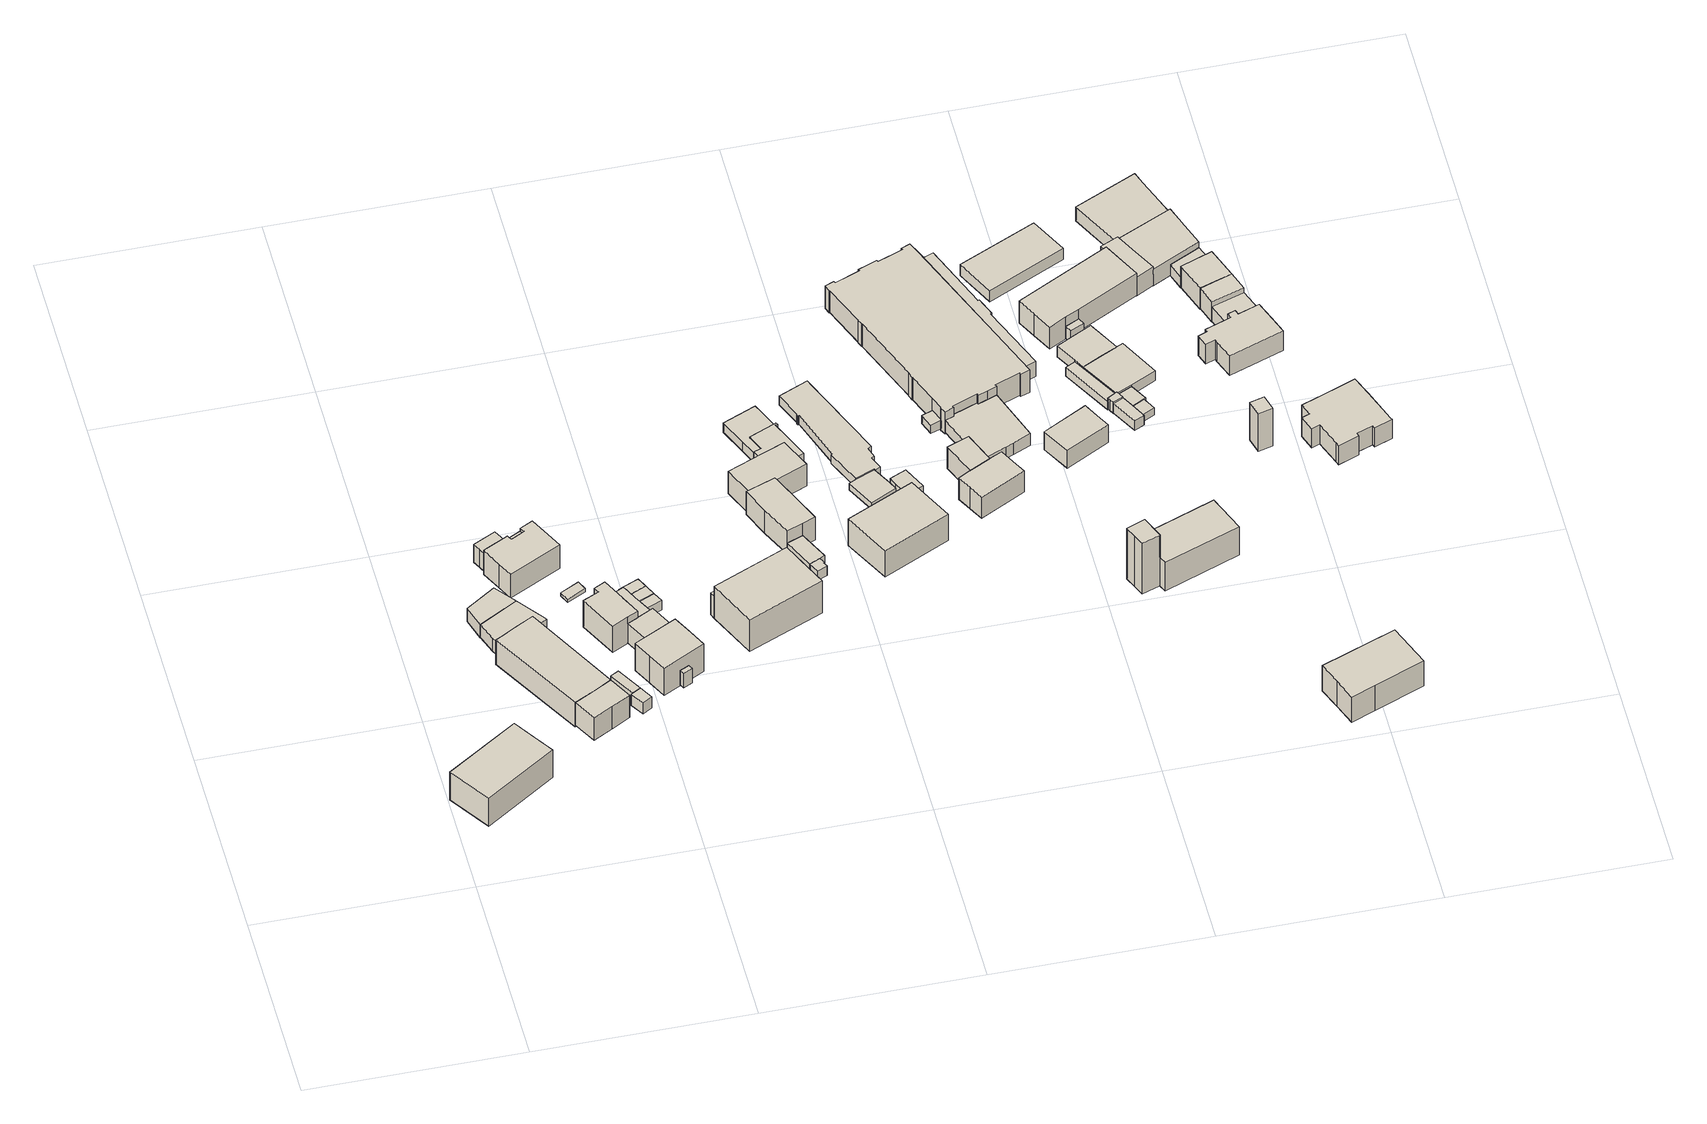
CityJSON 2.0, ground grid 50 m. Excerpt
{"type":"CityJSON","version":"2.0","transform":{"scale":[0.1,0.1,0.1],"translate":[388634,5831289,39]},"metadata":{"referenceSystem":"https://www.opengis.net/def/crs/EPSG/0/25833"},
"CityObjects":{
"building1":{"type":"Building","attributes":{"Gemeindeschluessel":"11000012","BezugspunktDach":"2200","function":"31001_1010","measuredHeight":10.39,"storeysAboveGround":1},"address":[{"country":"Germany","locality":"Berlin","thoroughfareNumber":"26","thoroughfareName":"Alt-Lübars"}],"geometry":[{"type":"Solid","lod":"1","boundaries":[[[[0,1,2,3,4]],[[5,6,7,8,9]],[[5,9,4,3]],[[6,5,3,2]],[[7,6,2,1]],[[8,7,1,0]],[[9,8,0,4]]]]}]},
"building2":{"type":"Building","attributes":{"Gemeindeschluessel":"11000012","BezugspunktDach":"2200","function":"51009_1610","measuredHeight":4.07,"storeysAboveGround":0},"address":[{"country":"Germany","locality":"Berlin"}],"geometry":[{"type":"Solid","lod":"1","boundaries":[[[[10,11,12,13]],[[14,15,16,17]],[[14,17,13,12]],[[15,14,12,11]],[[16,15,11,10]],[[17,16,10,13]]]]}]},
"building3":{"type":"Building","attributes":{"Gemeindeschluessel":"11000012","BezugspunktDach":"2200","function":"31001_2000","measuredHeight":3.94,"storeysAboveGround":1},"address":[{"country":"Germany","locality":"Berlin","thoroughfareNumber":"25 (2)","thoroughfareName":"Alt-Lübars"}],"geometry":[{"type":"Solid","lod":"1","boundaries":[[[[18,19,20,21,22,11,10]],[[23,24,25,26,27,28,29]],[[23,29,10,11]],[[24,23,11,22]],[[25,24,22,21]],[[26,25,21,20]],[[27,26,20,19]],[[28,27,19,18]],[[29,28,18,10]]]]}]},
"building4":{"type":"Building","attributes":{"Gemeindeschluessel":"11000012","BezugspunktDach":"2200","function":"31001_2000","measuredHeight":8.93,"storeysAboveGround":1},"address":[{"country":"Germany","locality":"Berlin","thoroughfareNumber":"25 (1)","thoroughfareName":"Alt-Lübars"}],"geometry":[{"type":"Solid","lod":"1","boundaries":[[[[30,31,32,33,34,35,36]],[[37,38,39,40,41,42,43]],[[37,43,36,35]],[[38,37,35,34]],[[39,38,34,33]],[[40,39,33,32]],[[41,40,32,31]],[[42,41,31,30]],[[43,42,30,36]]]]}]},
"building5":{"type":"Building","attributes":{"Gemeindeschluessel":"11000012","BezugspunktDach":"2200","function":"31001_1010","measuredHeight":8.4,"storeysAboveGround":1},"address":[{"country":"Germany","locality":"Berlin","thoroughfareNumber":"25","thoroughfareName":"Alt-Lübars"}],"geometry":[{"type":"Solid","lod":"1","boundaries":[[[[44,45,46,32,31,30]],[[47,48,49,50,51,52]],[[47,52,30,31]],[[48,47,31,32]],[[49,48,32,46]],[[50,49,46,45]],[[51,50,45,44]],[[52,51,44,30]]]]}]},
"building6":{"type":"Building","attributes":{"Gemeindeschluessel":"11000012","function":"31001_1010"},"address":[{"country":"Germany","locality":"Berlin","thoroughfareNumber":"24B","thoroughfareName":"Alt-Lübars"}],"children":["building6-1","building6-2"]},
"building6-1":{"type":"BuildingPart","attributes":{"BezugspunktDach":"2200","measuredHeight":9.36,"storeysAboveGround":1},"parents":["building6"],"geometry":[{"type":"MultiSurface","lod":"1","boundaries":[[[53,54,55,56,57,58,59,60,61,62,63,64]],[[65,66,67,68,69,70,71,72,73,74,75,76]],[[65,76,64,63]],[[77,78,79,63,62]],[[67,66,62,61]],[[68,67,61,60]],[[69,68,60,59]],[[70,69,59,58]],[[71,70,58,57]],[[72,71,57,56]],[[73,72,56,55]],[[74,73,55,54]],[[75,74,54,53]],[[76,75,53,64]],[[66,65,79,78,77]]]}]},
"building6-2":{"type":"BuildingPart","attributes":{"BezugspunktDach":"2200","measuredHeight":5.91,"storeysAboveGround":1},"parents":["building6"],"geometry":[{"type":"Solid","lod":"1","boundaries":[[[[80,79,78,81,82,83]],[[84,85,66,65,86,87]],[[84,87,83,82]],[[85,84,82,81]],[[66,85,81,78]],[[86,65,79,80]],[[87,86,80,83]],[[65,66,78,79]]]]}]},
"building7":{"type":"Building","attributes":{"Gemeindeschluessel":"11000012","BezugspunktDach":"2200","function":"31001_2000","measuredHeight":3.49,"storeysAboveGround":1},"address":[{"country":"Germany","locality":"Berlin","thoroughfareNumber":"25 (4)","thoroughfareName":"Alt-Lübars"}],"geometry":[{"type":"Solid","lod":"1","boundaries":[[[[88,89,90,91]],[[92,93,94,95]],[[92,95,91,90]],[[93,92,90,89]],[[94,93,89,88]],[[95,94,88,91]]]]}]},
"building8":{"type":"Building","attributes":{"Gemeindeschluessel":"11000012","BezugspunktDach":"2200","function":"51009_1610","measuredHeight":5.08,"storeysAboveGround":0},"address":[{"country":"Germany","locality":"Berlin"}],"geometry":[{"type":"Solid","lod":"1","boundaries":[[[[96,97,98,99]],[[100,101,102,103]],[[100,103,99,98]],[[101,100,98,97]],[[102,101,97,96]],[[103,102,96,99]]]]}]},
"building9":{"type":"Building","attributes":{"Gemeindeschluessel":"11000012","BezugspunktDach":"2200","function":"31001_2000","measuredHeight":3.38,"storeysAboveGround":1},"address":[{"country":"Germany","locality":"Berlin","thoroughfareNumber":"25 (3)","thoroughfareName":"Alt-Lübars"}],"geometry":[{"type":"Solid","lod":"1","boundaries":[[[[104,105,89,88,106]],[[107,108,109,110,111]],[[107,111,106,88]],[[108,107,88,89]],[[109,108,89,105]],[[110,109,105,104]],[[111,110,104,106]]]]}]},
"building10":{"type":"Building","attributes":{"Gemeindeschluessel":"11000012","BezugspunktDach":"2200","function":"51009_1611","measuredHeight":1.02,"storeysAboveGround":0},"address":[{"country":"Germany","locality":"Berlin"}],"geometry":[{"type":"Solid","lod":"1","boundaries":[[[[112,113,114,115]],[[116,117,118,119]],[[116,119,115,114]],[[117,116,114,113]],[[118,117,113,112]],[[119,118,112,115]]]]}]},
"building11":{"type":"Building","attributes":{"Gemeindeschluessel":"11000012","function":"31001_2310"},"address":[{"country":"Germany","locality":"Berlin","thoroughfareNumber":"24A (1)","thoroughfareName":"Alt-Lübars"}],"children":["building11-1","building11-2","building11-3"]},
"building11-1":{"type":"BuildingPart","attributes":{"BezugspunktDach":"2200","measuredHeight":9.87,"storeysAboveGround":2},"parents":["building11"],"geometry":[{"type":"MultiSurface","lod":"1","boundaries":[[[120,121,122,123,124,125,126,127,128,129]],[[130,131,132,133,134,135,136,137,138,139]],[[130,139,129,128]],[[131,130,128,127]],[[132,131,127,126]],[[133,132,126,125]],[[140,141,125,124]],[[134,133,142,143]],[[144,140,124,123]],[[135,134,143,145,146]],[[136,135,123,122],[145,147,148,144]],[[149,150,147,151,137,136,122,121]],[[138,137,121,120]],[[139,138,120,129]],[[143,142,141,140]],[[146,145,143,140,144]],[[148,147,145,144]],[[151,147,150,149]]]}]},
"building11-2":{"type":"BuildingPart","attributes":{"BezugspunktDach":"2200","measuredHeight":6.86,"storeysAboveGround":2},"parents":["building11"],"geometry":[{"type":"MultiSurface","lod":"1","boundaries":[[[152,153,154,155,150,149]],[[147,156,157,158,159,151]],[[160,148,147,150,155]],[[157,156,155,154]],[[158,157,154,153]],[[159,158,153,152]],[[151,159,152,149]],[[151,149,150,147]],[[156,147,148,160]]]}]},
"building11-3":{"type":"BuildingPart","attributes":{"BezugspunktDach":"2200","measuredHeight":5.35,"storeysAboveGround":2},"parents":["building11"],"geometry":[{"type":"MultiSurface","lod":"1","boundaries":[[[140,144,148,160,161,162,163,164,141]],[[165,166,167,168,156,147,145,143,142]],[[165,142,141,164]],[[166,165,164,163]],[[167,166,163,162]],[[168,167,162,161]],[[156,168,161,160]],[[147,156,160,148]],[[147,169,148,144,145]],[[170,143,145,171,144,140]],[[143,172,140,141,142]]]}]},
"building12":{"type":"Building","attributes":{"Gemeindeschluessel":"11000012","function":"31001_2310"},"address":[{"country":"Germany","locality":"Berlin","thoroughfareNumber":"24A","thoroughfareName":"Alt-Lübars"}],"children":["building12-1","building12-2"]},
"building12-1":{"type":"BuildingPart","attributes":{"BezugspunktDach":"2200","measuredHeight":9.92,"storeysAboveGround":2},"parents":["building12"],"geometry":[{"type":"Solid","lod":"1","boundaries":[[[[173,174,175,176,177,178,179]],[[180,181,182,183,184,185,186]],[[180,186,179,178]],[[181,180,178,177]],[[182,181,177,176]],[[183,182,176,175]],[[184,183,175,174],[187,188,189,190]],[[185,184,174,173]],[[186,185,173,179]],[[189,188,187,190]]]]}]},
"building12-2":{"type":"BuildingPart","attributes":{"BezugspunktDach":"2200","measuredHeight":4.53,"storeysAboveGround":2},"parents":["building12"],"geometry":[{"type":"Solid","lod":"1","boundaries":[[[[191,192,190,189]],[[187,193,194,188]],[[193,187,190,192]],[[194,193,192,191]],[[188,194,191,189]],[[187,188,189,190]]]]}]},
"building13":{"type":"Building","attributes":{"Gemeindeschluessel":"11000012","BezugspunktDach":"2200","function":"31001_2463","measuredHeight":3.01,"storeysAboveGround":1},"address":[{"country":"Germany","locality":"Berlin","thoroughfareNumber":"24 (3)","thoroughfareName":"Alt-Lübars"}],"geometry":[{"type":"Solid","lod":"1","boundaries":[[[[195,196,197,198,199]],[[200,201,202,203,204]],[[200,204,199,198]],[[201,200,198,197]],[[202,201,197,196]],[[203,202,196,195]],[[204,203,195,199]]]]}]},
"building14":{"type":"Building","attributes":{"Gemeindeschluessel":"11000012","BezugspunktDach":"2200","function":"31001_2463","measuredHeight":2.93,"storeysAboveGround":1},"address":[{"country":"Germany","locality":"Berlin","thoroughfareNumber":"24 (2)","thoroughfareName":"Alt-Lübars"}],"geometry":[{"type":"Solid","lod":"1","boundaries":[[[[205,206,197,196]],[[201,207,208,202]],[[201,202,196,197]],[[207,201,197,206]],[[208,207,206,205]],[[202,208,205,196]]]]}]},
"building15":{"type":"Building","attributes":{"Gemeindeschluessel":"11000012","BezugspunktDach":"2200","function":"31001_2463","measuredHeight":2.89,"storeysAboveGround":1},"address":[{"country":"Germany","locality":"Berlin","thoroughfareNumber":"24 (1)","thoroughfareName":"Alt-Lübars"}],"geometry":[{"type":"Solid","lod":"1","boundaries":[[[[209,210,206,205]],[[211,212,168,167]],[[211,167,205,206]],[[212,211,206,210]],[[168,212,210,209]],[[167,168,209,205]]]]}]},
"building16":{"type":"Building","attributes":{"Gemeindeschluessel":"11000012","function":"31001_3044"},"address":[{"country":"Germany","locality":"Berlin","thoroughfareNumber":"24","thoroughfareName":"Alt-Lübars"}],"children":["building16-1","building16-2"]},
"building16-1":{"type":"BuildingPart","attributes":{"BezugspunktDach":"2200","measuredHeight":12.87,"storeysAboveGround":2},"parents":["building16"],"geometry":[{"type":"MultiSurface","lod":"1","boundaries":[[[213,214,215,216,217]],[[218,219,220,221,222]],[[218,223,224,225,222,217,216]],[[219,218,216,215]],[[220,219,215,214]],[[221,220,214,213]],[[222,221,213,217]],[[222,225,224,223]]]}]},
"building16-2":{"type":"BuildingPart","attributes":{"BezugspunktDach":"2200","measuredHeight":6.69,"storeysAboveGround":2},"parents":["building16"],"geometry":[{"type":"MultiSurface","lod":"1","boundaries":[[[225,224,226,227]],[[228,223,222,229]],[[228,229,227,226]],[[223,228,226,224]],[[229,222,225,227]],[[222,223,224,225,230]]]}]},
"building17":{"type":"Building","attributes":{"Gemeindeschluessel":"11000012","BezugspunktDach":"2200","function":"51009_1610","measuredHeight":6.25,"storeysAboveGround":0},"address":[{"country":"Germany","locality":"Berlin"}],"geometry":[{"type":"Solid","lod":"1","boundaries":[[[[231,232,233,234]],[[235,236,237,238]],[[235,238,234,233]],[[236,235,233,232]],[[237,236,232,231]],[[238,237,231,234]]]]}]},
"building18":{"type":"Building","attributes":{"Gemeindeschluessel":"11000012","BezugspunktDach":"2200","function":"31001_2000","measuredHeight":3.11,"storeysAboveGround":1},"address":[{"country":"Germany","locality":"Berlin","thoroughfareNumber":"23 (5)","thoroughfareName":"Alt-Lübars"}],"geometry":[{"type":"Solid","lod":"1","boundaries":[[[[239,240,241,242,243]],[[244,245,246,247,248]],[[244,248,243,242]],[[245,244,242,241]],[[246,245,241,240]],[[247,246,240,239]],[[248,247,239,243]]]]}]},
"building19":{"type":"Building","attributes":{"Gemeindeschluessel":"11000012","BezugspunktDach":"2200","function":"31001_2000","measuredHeight":3.02,"storeysAboveGround":1},"address":[{"country":"Germany","locality":"Berlin","thoroughfareNumber":"23 (6)","thoroughfareName":"Alt-Lübars"}],"geometry":[{"type":"Solid","lod":"1","boundaries":[[[[249,250,251,252,240,239]],[[253,254,255,256,257,258]],[[253,258,239,240]],[[254,253,240,252]],[[255,254,252,251]],[[256,255,251,250]],[[257,256,250,249]],[[258,257,249,239]]]]}]},
"building20":{"type":"Building","attributes":{"Gemeindeschluessel":"11000012","BezugspunktDach":"2200","function":"31001_2000","measuredHeight":8.02,"storeysAboveGround":1},"address":[{"country":"Germany","locality":"Berlin","thoroughfareNumber":"23 (1)","thoroughfareName":"Alt-Lübars"}],"geometry":[{"type":"Solid","lod":"1","boundaries":[[[[259,260,261,262,263,264,265,266]],[[267,268,269,270,271,272,273,274]],[[267,274,266,265]],[[268,267,265,264]],[[269,268,264,263]],[[270,269,263,262]],[[271,270,262,261]],[[272,271,261,260]],[[273,272,260,259]],[[274,273,259,266]]]]}]},
"building21":{"type":"Building","attributes":{"Gemeindeschluessel":"11000012","BezugspunktDach":"2200","function":"31001_2000","measuredHeight":6.68,"storeysAboveGround":1},"address":[{"country":"Germany","locality":"Berlin","thoroughfareNumber":"23 (2)","thoroughfareName":"Alt-Lübars"}],"geometry":[{"type":"Solid","lod":"1","boundaries":[[[[275,276,277,278,279,280,281,282]],[[283,284,285,286,287,288,289,290]],[[283,290,282,281]],[[284,283,281,280]],[[285,284,280,279]],[[286,285,279,278]],[[287,286,278,277]],[[288,287,277,276]],[[289,288,276,275]],[[290,289,275,282]]]]}]},
"building22":{"type":"Building","attributes":{"Gemeindeschluessel":"11000012","BezugspunktDach":"2200","function":"51009_1610","measuredHeight":2.9,"storeysAboveGround":0},"address":[{"country":"Germany","locality":"Berlin"}],"geometry":[{"type":"Solid","lod":"1","boundaries":[[[[291,292,293,294,295,296,297]],[[298,299,300,301,302,303,304]],[[298,304,297,296]],[[299,298,296,295]],[[300,299,295,294]],[[301,300,294,293]],[[302,301,293,292]],[[303,302,292,291]],[[304,303,291,297]]]]}]},
"building23":{"type":"Building","attributes":{"Gemeindeschluessel":"11000012","BezugspunktDach":"2200","function":"31001_2721","measuredHeight":3.19,"storeysAboveGround":1},"address":[{"country":"Germany","locality":"Berlin","thoroughfareNumber":"23 (10)","thoroughfareName":"Alt-Lübars"}],"geometry":[{"type":"Solid","lod":"1","boundaries":[[[[305,306,307,308,309,310,311,312,313,314,315]],[[301,300,299,316,317,318,319,320,321,322,302]],[[301,302,315,314]],[[300,301,314,313]],[[299,300,313,312]],[[316,299,312,311]],[[317,316,311,310]],[[318,317,310,309]],[[319,318,309,308]],[[320,319,308,307]],[[321,320,307,306]],[[322,321,306,305]],[[302,322,305,315]]]]}]},
"building24":{"type":"Building","attributes":{"Gemeindeschluessel":"11000012","BezugspunktDach":"2200","function":"31001_1010","measuredHeight":9.89,"storeysAboveGround":1},"address":[{"country":"Germany","locality":"Berlin","thoroughfareNumber":"23","thoroughfareName":"Alt-Lübars"}],"geometry":[{"type":"Solid","lod":"1","boundaries":[[[[323,324,325,326]],[[327,328,329,330]],[[327,330,326,325]],[[328,327,325,324]],[[329,328,324,323]],[[330,329,323,326]]]]}]},
"building25":{"type":"Building","attributes":{"Gemeindeschluessel":"11000012","BezugspunktDach":"2200","function":"31001_2463","measuredHeight":2.02,"storeysAboveGround":1},"address":[{"country":"Germany","locality":"Berlin","thoroughfareNumber":"23 (7)","thoroughfareName":"Alt-Lübars"}],"geometry":[{"type":"Solid","lod":"1","boundaries":[[[[331,332,333,334,335,336,337]],[[338,339,340,341,342,343,344]],[[338,344,337,336]],[[339,338,336,335]],[[340,339,335,334]],[[341,340,334,333]],[[342,341,333,332]],[[343,342,332,331]],[[344,343,331,337]]]]}]},
"building26":{"type":"Building","attributes":{"Gemeindeschluessel":"11000012","BezugspunktDach":"2200","function":"31001_2724","measuredHeight":2.69,"storeysAboveGround":1},"address":[{"country":"Germany","locality":"Berlin","thoroughfareNumber":"23 (3)","thoroughfareName":"Alt-Lübars"}],"geometry":[{"type":"Solid","lod":"1","boundaries":[[[[345,346,347,348,349,350,351,352,353,354,355,356,357,358,359,360]],[[361,362,363,364,365,366,367,368,369,370,371,372,373,374,375,376]],[[361,376,360,359]],[[362,361,359,358]],[[363,362,358,357]],[[364,363,357,356]],[[365,364,356,355]],[[366,365,355,354]],[[367,366,354,353]],[[368,367,353,352]],[[369,368,352,351]],[[370,369,351,350]],[[371,370,350,349]],[[372,371,349,348]],[[373,372,348,347]],[[374,373,347,346]],[[375,374,346,345]],[[376,375,345,360]]]]}]},
"building27":{"type":"Building","attributes":{"Gemeindeschluessel":"11000012","BezugspunktDach":"2200","function":"31001_2000","measuredHeight":3.93,"storeysAboveGround":1},"address":[{"country":"Germany","locality":"Berlin","thoroughfareNumber":"23 (4)","thoroughfareName":"Alt-Lübars"}],"geometry":[{"type":"Solid","lod":"1","boundaries":[[[[377,378,379,380,381]],[[382,383,384,385,386]],[[382,386,381,380]],[[383,382,380,379]],[[384,383,379,378]],[[385,384,378,377]],[[386,385,377,381]]]]}]},
"building28":{"type":"Building","attributes":{"Gemeindeschluessel":"11000012","BezugspunktDach":"2200","function":"31001_2723","measuredHeight":2.5,"storeysAboveGround":1},"address":[{"country":"Germany","locality":"Berlin","thoroughfareNumber":"21 (9)","thoroughfareName":"Alt-Lübars"}],"geometry":[{"type":"Solid","lod":"1","boundaries":[[[[387,388,389,390,391]],[[392,393,394,395,396]],[[392,396,391,390]],[[393,392,390,389]],[[394,393,389,388]],[[395,394,388,387]],[[396,395,387,391]]]]}]},
"building29":{"type":"Building","attributes":{"Gemeindeschluessel":"11000012","function":"31001_1010"},"address":[{"country":"Germany","locality":"Berlin","thoroughfareNumber":"23 (8)","thoroughfareName":"Alt-Lübars"}],"children":["building29-1","building29-2"]},
"building29-1":{"type":"BuildingPart","attributes":{"BezugspunktDach":"2200","measuredHeight":7.35,"storeysAboveGround":2},"parents":["building29"],"geometry":[{"type":"Solid","lod":"1","boundaries":[[[[397,398,399,400]],[[401,402,403,404]],[[401,404,400,399]],[[402,401,399,398]],[[403,402,398,397],[405,406,397,398]],[[404,403,397,400]],[[397,406,405,398]]]]}]},
"building29-2":{"type":"BuildingPart","attributes":{"BezugspunktDach":"2200","measuredHeight":7.76,"storeysAboveGround":2},"parents":["building29"],"geometry":[{"type":"Solid","lod":"1","boundaries":[[[[407,408,409,410,411,398,397,412]],[[406,405,413,414,415,416,417,418]],[[406,418,412,397]],[[413,405,398,411]],[[414,413,411,410]],[[415,414,410,409]],[[416,415,409,408]],[[417,416,408,407]],[[418,417,407,412]],[[405,406,397,398]]]]}]},
"building30":{"type":"Building","attributes":{"Gemeindeschluessel":"11000012","BezugspunktDach":"2200","function":"51009_1610","measuredHeight":4.19,"storeysAboveGround":0},"address":[{"country":"Germany","locality":"Berlin"}],"geometry":[{"type":"Solid","lod":"1","boundaries":[[[[419,420,421,422,423,424,425,426,427,428,429]],[[430,431,432,433,434,435,436,437,438,439,440]],[[430,440,429,428]],[[431,430,428,427]],[[432,431,427,426]],[[433,432,426,425]],[[434,433,425,424]],[[435,434,424,423]],[[436,435,423,422]],[[437,436,422,421]],[[438,437,421,420]],[[439,438,420,419]],[[440,439,419,429]]]]}]},
"building31":{"type":"Building","attributes":{"name":"Reithalle","Gemeindeschluessel":"11000012","function":"31001_3210"},"address":[{"country":"Germany","locality":"Berlin","thoroughfareNumber":"21 (8)","thoroughfareName":"Alt-Lübars"}],"children":["building31-1","building31-2"]},
"building31-1":{"type":"BuildingPart","attributes":{"BezugspunktDach":"2200","measuredHeight":8.71,"storeysAboveGround":1},"parents":["building31"],"geometry":[{"type":"MultiSurface","lod":"1","boundaries":[[[441,442,443,444,445,446,447,448,449,450,451,452,453,454,455,456,457,458,459,460,461,462,463,464,465,466,467,468,469,470,471,472,473,474,475,476]],[[477,478,479,480,481,482,483,484,485,486,487,488,489,490,491,492,493,494,495,496,497,498,499,500,501,502,503,504,505,506,507,508,509,510,511,512]],[[477,512,476,475]],[[478,477,475,474]],[[479,478,474,473]],[[480,479,473,472]],[[481,480,472,471]],[[482,481,471,470]],[[483,482,470,469]],[[484,483,469,468]],[[485,484,468,467]],[[486,485,467,466]],[[487,486,466,465]],[[488,513,514,515,487,465,464]],[[489,488,464,463]],[[490,489,463,462]],[[491,490,462,461]],[[492,491,461,460]],[[493,492,460,459]],[[494,493,459,458]],[[495,494,458,457]],[[496,495,457,456]],[[497,496,456,455]],[[498,497,455,454]],[[499,498,454,453]],[[500,499,453,452]],[[501,500,452,451]],[[502,501,451,450]],[[503,502,450,449]],[[504,503,449,448]],[[505,504,448,447]],[[506,505,447,446]],[[507,506,446,445]],[[508,507,445,444]],[[509,508,444,443]],[[510,509,443,442]],[[511,510,442,441]],[[512,511,441,476]],[[487,515,514,513]]]}]},
"building31-2":{"type":"BuildingPart","attributes":{"BezugspunktDach":"2200","measuredHeight":4.57,"storeysAboveGround":1},"parents":["building31"],"geometry":[{"type":"Solid","lod":"1","boundaries":[[[[514,516,517,518,519,520,521,522,515]],[[523,524,525,526,527,528,529,513,487]],[[523,487,515,522]],[[524,523,522,521]],[[525,524,521,520]],[[526,525,520,519]],[[527,526,519,518]],[[528,527,518,517]],[[529,528,517,516]],[[513,529,516,514]],[[487,513,514,515]]]]}]},
"building32":{"type":"Building","attributes":{"Gemeindeschluessel":"11000012","BezugspunktDach":"2200","function":"31001_1010","measuredHeight":7.25,"storeysAboveGround":1},"address":[{"country":"Germany","locality":"Berlin","thoroughfareNumber":"22","thoroughfareName":"Alt-Lübars"}],"geometry":[{"type":"Solid","lod":"1","boundaries":[[[[530,531,532,533,534]],[[535,536,537,538,539]],[[535,539,534,533]],[[536,535,533,532]],[[537,536,532,531]],[[538,537,531,530]],[[539,538,530,534]]]]}]},
"building33":{"type":"Building","attributes":{"name":"Dorfkirche","Gemeindeschluessel":"11000012","function":"31001_3041"},"address":[{"country":"Germany","locality":"Berlin","thoroughfareNumber":"22A","thoroughfareName":"Alt-Lübars"}],"children":["building33-1","building33-2"]},
"building33-1":{"type":"BuildingPart","attributes":{"BezugspunktDach":"2200","measuredHeight":10.77,"storeysAboveGround":2},"parents":["building33"],"geometry":[{"type":"MultiSurface","lod":"1","boundaries":[[[540,541,542,543,544,545,546]],[[547,548,549,550,551,552,553]],[[547,553,546,545]],[[548,547,545,544]],[[549,548,544,543]],[[550,549,543,542]],[[553,552,540,546]],[[551,550,542,541]],[[554,555,540,552]],[[551,541,555,554]]]}]},
"building33-2":{"type":"BuildingPart","attributes":{"BezugspunktDach":"2200","measuredHeight":17.39,"storeysAboveGround":2},"parents":["building33"],"geometry":[{"type":"MultiSurface","lod":"1","boundaries":[[[556,557,558,559,560,561,562]],[[552,554,551,550,563,564,565]],[[552,565,562,561]],[[555,540,552,561,560]],[[541,555,560,559]],[[566,542,541,559,558]],[[563,550,558,557]],[[564,563,557,556]],[[565,564,556,562]],[[554,552,540,555]],[[551,554,555,541]],[[550,551,541,542,566]]]}]},
"building34":{"type":"Building","attributes":{"Gemeindeschluessel":"11000012","BezugspunktDach":"2200","function":"31001_2723","measuredHeight":2.64,"storeysAboveGround":1},"address":[{"country":"Germany","locality":"Berlin","thoroughfareNumber":"21 (13)","thoroughfareName":"Alt-Lübars"}],"geometry":[{"type":"Solid","lod":"1","boundaries":[[[[567,568,569,570,571,572]],[[573,574,575,576,577,578]],[[573,578,572,571]],[[574,573,571,570]],[[575,574,570,569]],[[576,575,569,568]],[[577,576,568,567]],[[578,577,567,572]]]]}]},
"building35":{"type":"Building","attributes":{"Gemeindeschluessel":"11000012","BezugspunktDach":"2200","function":"31001_2723","measuredHeight":3.35,"storeysAboveGround":1},"address":[{"country":"Germany","locality":"Berlin","thoroughfareNumber":"22 (2)","thoroughfareName":"Alt-Lübars"}],"geometry":[{"type":"Solid","lod":"1","boundaries":[[[[579,580,581,582,583]],[[584,585,586,587,588]],[[584,588,583,582]],[[585,584,582,581]],[[586,585,581,580]],[[587,586,580,579]],[[588,587,579,583]]]]}]},
"building36":{"type":"Building","attributes":{"Gemeindeschluessel":"11000012","BezugspunktDach":"2200","function":"31001_2463","measuredHeight":3.82,"storeysAboveGround":1},"address":[{"country":"Germany","locality":"Berlin","thoroughfareNumber":"22 (1)","thoroughfareName":"Alt-Lübars"}],"geometry":[{"type":"Solid","lod":"1","boundaries":[[[[589,590,591,592,593,594]],[[595,596,597,598,599,600]],[[595,600,594,593]],[[596,595,593,592]],[[597,596,592,591]],[[598,597,591,590]],[[599,598,590,589]],[[600,599,589,594]]]]}]},
"building37":{"type":"Building","attributes":{"Gemeindeschluessel":"11000012","BezugspunktDach":"2200","function":"31001_2724","measuredHeight":3.44,"storeysAboveGround":1},"address":[{"country":"Germany","locality":"Berlin","thoroughfareNumber":"21 (6)","thoroughfareName":"Alt-Lübars"}],"geometry":[{"type":"Solid","lod":"1","boundaries":[[[[601,602,603,604]],[[605,606,607,608]],[[605,608,604,603]],[[606,605,603,602]],[[607,606,602,601]],[[608,607,601,604]]]]}]},
"building38":{"type":"Building","attributes":{"Gemeindeschluessel":"11000012","BezugspunktDach":"2200","function":"31001_2723","measuredHeight":3.7,"storeysAboveGround":1},"address":[{"country":"Germany","locality":"Berlin","thoroughfareNumber":"21 (10)","thoroughfareName":"Alt-Lübars"}],"geometry":[{"type":"Solid","lod":"1","boundaries":[[[[609,610,611,612,613,614,615]],[[616,617,618,619,620,621,622]],[[616,622,615,614]],[[617,616,614,613]],[[618,617,613,612]],[[619,618,612,611]],[[620,619,611,610]],[[621,620,610,609]],[[622,621,609,615]]]]}]},
"building39":{"type":"Building","attributes":{"Gemeindeschluessel":"11000012","BezugspunktDach":"2200","function":"51009_1610","measuredHeight":3.6,"storeysAboveGround":0},"address":[{"country":"Germany","locality":"Berlin"}],"geometry":[{"type":"Solid","lod":"1","boundaries":[[[[623,624,625,626]],[[627,628,629,630]],[[627,630,626,625]],[[628,627,625,624]],[[629,628,624,623]],[[630,629,623,626]]]]}]},
"building40":{"type":"Building","attributes":{"Gemeindeschluessel":"11000012","BezugspunktDach":"2200","function":"31001_2723","measuredHeight":2.29,"storeysAboveGround":1},"address":[{"country":"Germany","locality":"Berlin","thoroughfareNumber":"21 (12)","thoroughfareName":"Alt-Lübars"}],"geometry":[{"type":"Solid","lod":"1","boundaries":[[[[631,632,633,634,635,568]],[[636,637,638,639,585,584]],[[636,584,568,635]],[[637,636,635,634]],[[638,637,634,633]],[[639,638,633,632]],[[585,639,632,631]],[[584,585,631,568]]]]}]},
"building41":{"type":"Building","attributes":{"Gemeindeschluessel":"11000012","BezugspunktDach":"2200","function":"51009_1610","measuredHeight":3.75,"storeysAboveGround":0},"address":[{"country":"Germany","locality":"Berlin"}],"geometry":[{"type":"Solid","lod":"1","boundaries":[[[[640,641,633,632]],[[642,643,644,596]],[[642,596,632,633]],[[643,642,633,641]],[[644,643,641,640]],[[596,644,640,632]]]]}]},
"building42":{"type":"Building","attributes":{"Gemeindeschluessel":"11000012","BezugspunktDach":"2200","function":"31001_1010","measuredHeight":9.81,"storeysAboveGround":1},"address":[{"country":"Germany","locality":"Berlin","thoroughfareNumber":"11","thoroughfareName":"Alt-Lübars"}],"geometry":[{"type":"Solid","lod":"1","boundaries":[[[[645,646,647,648,649,650,651]],[[652,653,654,655,656,657,658]],[[652,658,651,650]],[[653,652,650,649]],[[654,653,649,648]],[[655,654,648,647]],[[656,655,647,646]],[[657,656,646,645]],[[658,657,645,651]]]]}]},
"building43":{"type":"Building","attributes":{"Gemeindeschluessel":"11000012","BezugspunktDach":"2200","function":"31001_2463","measuredHeight":3.03,"storeysAboveGround":1},"address":[{"country":"Germany","locality":"Berlin","thoroughfareNumber":"21 (11)","thoroughfareName":"Alt-Lübars"}],"geometry":[{"type":"Solid","lod":"1","boundaries":[[[[659,660,661,662,663,612,610]],[[664,665,666,667,668,669,670]],[[664,670,610,612]],[[665,664,612,663]],[[666,665,663,662]],[[667,666,662,661]],[[668,667,661,660]],[[669,668,660,659]],[[670,669,659,610]]]]}]},
"building44":{"type":"Building","attributes":{"Gemeindeschluessel":"11000012","BezugspunktDach":"2200","function":"31001_2724","measuredHeight":8.68,"storeysAboveGround":1},"address":[{"country":"Germany","locality":"Berlin","thoroughfareNumber":"21 (7)","thoroughfareName":"Alt-Lübars"}],"geometry":[{"type":"Solid","lod":"1","boundaries":[[[[671,672,673,674,675,676,677,678]],[[679,680,681,682,683,684,685,686]],[[679,686,678,677]],[[680,679,677,676]],[[681,680,676,675]],[[682,681,675,674]],[[683,682,674,673]],[[684,683,673,672]],[[685,684,672,671]],[[686,685,671,678]]]]}]},
"building45":{"type":"Building","attributes":{"Gemeindeschluessel":"11000012","BezugspunktDach":"2200","function":"31001_2723","measuredHeight":11.46,"storeysAboveGround":2},"address":[{"country":"Germany","locality":"Berlin","thoroughfareNumber":"20A (1)","thoroughfareName":"Alt-Lübars"}],"geometry":[{"type":"Solid","lod":"1","boundaries":[[[[687,688,689,690]],[[691,692,693,694]],[[691,694,690,689]],[[692,691,689,688]],[[693,692,688,687]],[[694,693,687,690]]]]}]},
"building46":{"type":"Building","attributes":{"Gemeindeschluessel":"11000012","BezugspunktDach":"2200","function":"51009_1610","measuredHeight":6.26,"storeysAboveGround":0},"address":[{"country":"Germany","locality":"Berlin"}],"geometry":[{"type":"Solid","lod":"1","boundaries":[[[[695,696,697,698,699,700,701]],[[702,703,704,705,706,707,708]],[[702,708,701,700]],[[703,702,700,699]],[[704,703,699,698]],[[705,704,698,697]],[[706,705,697,696]],[[707,706,696,695]],[[708,707,695,701]]]]}]},
"building47":{"type":"Building","attributes":{"Gemeindeschluessel":"11000012","BezugspunktDach":"2200","function":"31001_2724","measuredHeight":5.7,"storeysAboveGround":1},"address":[{"country":"Germany","locality":"Berlin","thoroughfareNumber":"21 (5)","thoroughfareName":"Alt-Lübars"}],"geometry":[{"type":"Solid","lod":"1","boundaries":[[[[709,710,711,712,713]],[[714,715,716,717,718]],[[714,718,713,712]],[[715,714,712,711]],[[716,715,711,710]],[[717,716,710,709]],[[718,717,709,713]]]]}]},
"building48":{"type":"Building","attributes":{"Gemeindeschluessel":"11000012","function":"31001_2724"},"address":[{"country":"Germany","locality":"Berlin","thoroughfareNumber":"21 (4)","thoroughfareName":"Alt-Lübars"}],"children":["building48-1","building48-2"]},
"building48-1":{"type":"BuildingPart","attributes":{"BezugspunktDach":"2200","measuredHeight":7.05,"storeysAboveGround":1},"parents":["building48"],"geometry":[{"type":"MultiSurface","lod":"1","boundaries":[[[719,720,721,722,723]],[[724,725,726,727,728]],[[724,728,723,722]],[[725,724,722,721]],[[726,725,721,720]],[[727,729,730,731,726,720,719]],[[728,727,719,723]],[[726,731,730,729]]]}]},
"building48-2":{"type":"BuildingPart","attributes":{"BezugspunktDach":"2200","measuredHeight":3.41,"storeysAboveGround":1},"parents":["building48"],"geometry":[{"type":"Solid","lod":"1","boundaries":[[[[732,733,731,730]],[[726,734,735,729]],[[734,726,731,733]],[[735,734,733,732]],[[729,735,732,730]],[[729,730,731,726]]]]}]},
"building49":{"type":"Building","attributes":{"Gemeindeschluessel":"11000012","BezugspunktDach":"2200","function":"31001_1010","measuredHeight":8.95,"storeysAboveGround":1},"address":[{"country":"Germany","locality":"Berlin","thoroughfareNumber":"21","thoroughfareName":"Alt-Lübars"}],"geometry":[{"type":"Solid","lod":"1","boundaries":[[[[736,737,738,739,740,741,742,743,744,745,746,747,748,749,750]],[[751,752,753,754,755,756,757,758,759,760,761,762,763,764,765]],[[751,765,750,749]],[[752,751,749,748]],[[753,752,748,747]],[[754,753,747,746]],[[755,754,746,745]],[[756,755,745,744]],[[757,756,744,743]],[[758,757,743,742]],[[759,758,742,741]],[[760,759,741,740]],[[761,760,740,739]],[[762,761,739,738]],[[763,762,738,737]],[[764,763,737,736]],[[765,764,736,750]]]]}]},
"building50":{"type":"Building","attributes":{"Gemeindeschluessel":"11000012","BezugspunktDach":"2200","function":"31001_2724","measuredHeight":7.77,"storeysAboveGround":1},"address":[{"country":"Germany","locality":"Berlin","thoroughfareNumber":"21 (3)","thoroughfareName":"Alt-Lübars"}],"geometry":[{"type":"Solid","lod":"1","boundaries":[[[[766,767,768,769,770,771]],[[772,773,774,775,776,777]],[[772,777,771,770]],[[773,772,770,769]],[[774,773,769,768]],[[775,774,768,767]],[[776,775,767,766]],[[777,776,766,771]]]]}]},
"building51":{"type":"Building","attributes":{"Gemeindeschluessel":"11000012","BezugspunktDach":"2200","function":"31001_1010","measuredHeight":7.54,"storeysAboveGround":1},"address":[{"country":"Germany","locality":"Berlin","thoroughfareNumber":"21 (2)","thoroughfareName":"Alt-Lübars"}],"geometry":[{"type":"Solid","lod":"1","boundaries":[[[[778,779,768,766]],[[780,781,782,783]],[[780,783,766,768]],[[781,780,768,779]],[[782,781,779,778]],[[783,782,778,766]]]]}]},
"building52":{"type":"Building","attributes":{"Gemeindeschluessel":"11000012","BezugspunktDach":"2200","function":"31001_1010","measuredHeight":4.56,"storeysAboveGround":1},"address":[{"country":"Germany","locality":"Berlin","thoroughfareNumber":"21 (1)","thoroughfareName":"Alt-Lübars"}],"geometry":[{"type":"Solid","lod":"1","boundaries":[[[[784,785,786,787,788,789,790,791]],[[792,793,794,795,796,797,798,799]],[[792,799,791,790]],[[793,792,790,789]],[[794,793,789,788]],[[795,794,788,787]],[[796,795,787,786]],[[797,796,786,785]],[[798,797,785,784]],[[799,798,784,791]]]]}]},
"building53":{"type":"Building","attributes":{"Gemeindeschluessel":"11000012","BezugspunktDach":"2200","function":"31001_3072","measuredHeight":8.01,"storeysAboveGround":1},"address":[{"country":"Germany","locality":"Berlin","thoroughfareNumber":"20A","thoroughfareName":"Alt-Lübars"}],"geometry":[{"type":"Solid","lod":"1","boundaries":[[[[800,801,802,803,804,805,806,807,808,809,810,811,812,813,814,815]],[[816,817,818,819,820,821,822,823,824,825,826,827,828,829,830,831]],[[816,831,815,814]],[[817,816,814,813]],[[818,817,813,812]],[[819,818,812,811]],[[820,819,811,810]],[[821,820,810,809]],[[822,821,809,808]],[[823,822,808,807]],[[824,823,807,806]],[[825,824,806,805]],[[826,825,805,804]],[[827,826,804,803]],[[828,827,803,802]],[[829,828,802,801]],[[830,829,801,800]],[[831,830,800,815]]]]}]}
},
"vertices":[
[64,157,103],[229,266,103],[198,313,103],[167,361,103],[1,252,103],[167,361,18],[198,313,18],[229,266,18],[64,157,18],[1,252,18],
[174,707,54],[264,758,54],[227,806,54],[158,760,54],[227,806,13],[264,758,13],[174,707,13],[158,760,13],
[190,661,54],[206,631,54],[280,672,54],[315,690,54],[312,695,54],[264,758,15],[312,695,15],[315,690,15],[280,672,15],[206,631,15],[190,661,15],[174,707,15],
[310,403,90],[355,427,90],[399,451,90],[280,672,90],[234,647,90],[206,631,90],[188,621,90],[206,631,16],[234,647,16],[280,672,16],[399,451,16],[355,427,16],[310,403,16],[188,621,16],
[339,350,90],[384,374,90],[428,398,90],[355,427,21],[399,451,21],[428,398,21],[384,374,21],[339,350,21],[310,403,21],
[248,848,79],[265,813,79],[387,874,79],[369,910,79],[346,956,79],[316,941,79],[322,930,79],[290,913,79],[284,925,79],[283,924,79],[231,898,79],[225,895,79],[231,898,6],[283,924,6],[284,925,6],[290,913,6],[322,930,6],[316,941,6],[346,956,6],[369,910,6],[387,874,6],[265,813,6],[248,848,6],[225,895,6],[283,924,33],[283,924,61],[231,898,61],
[222,916,61],[274,942,61],[265,960,61],[213,934,61],[265,960,6],[274,942,6],[222,916,6],[213,934,6],
[442,428,63],[461,439,63],[427,498,63],[408,488,63],[427,498,28],[461,439,28],[442,428,28],[408,488,28],
[290,913,70],[322,930,70],[316,941,70],[284,925,70],[316,941,19],[322,930,19],[290,913,19],[284,925,19],
[457,394,63],[479,407,63],[438,425,63],[442,428,29],[461,439,29],[479,407,29],[457,394,29],[438,425,29],
[377,760,30],[421,782,30],[411,804,30],[367,782,30],[411,804,20],[421,782,20],[377,760,20],[367,782,20],
[437,592,103],[474,611,103],[499,623,103],[476,668,103],[477,669,103],[456,711,103],[450,723,103],[424,710,103],[431,698,103],[393,680,103],[431,698,22],[424,710,22],[450,723,22],[456,711,22],[477,669,22],[476,668,22],[499,623,22],[474,611,22],[437,592,22],[393,680,22],[477,669,71],[456,711,71],[456,711,23],[477,669,23],[476,668,71],[476,668,23],[476,668,47],[499,623,23],[499,623,71],[474,611,84],[499,623,84],[474,611,23],
[508,544,84],[538,559,84],[569,575,84],[536,642,84],[536,642,23],[569,575,23],[538,559,23],[508,544,23],[536,642,71],
[521,671,71],[509,694,71],[497,719,71],[492,729,71],[492,729,23],[497,719,23],[509,694,23],[521,671,23],[499,623,54],[477,669,57],[476,668,59],[477,669,65],
[492,482,111],[513,439,111],[612,489,111],[591,532,111],[569,575,111],[508,544,111],[470,525,111],[508,544,27],[569,575,27],[591,532,27],[612,489,27],[513,439,27],[492,482,27],[470,525,27],[574,469,30],[553,459,30],[553,459,75],[574,469,75],
[558,449,75],[579,459,75],[579,459,30],[558,449,30],
[492,729,52],[497,719,52],[543,740,52],[532,763,52],[485,743,52],[532,763,22],[543,740,22],[497,719,22],[492,729,22],[485,743,22],
[509,694,52],[555,714,52],[555,714,22],[509,694,22],
[521,671,52],[567,690,52],[555,714,23],[567,690,23],
[723,538,110],[900,614,110],[874,671,110],[849,728,110],[672,651,110],[849,728,12],[874,671,12],[900,614,12],[723,538,12],[672,651,12],[776,696,12],[776,696,79],[672,651,79],
[771,708,79],[667,663,79],[771,708,12],[667,663,12],[672,651,78],
[776,696,82],[849,728,82],[843,740,82],[771,708,82],[843,740,19],[849,728,19],[776,696,19],[771,708,19],
[898,721,55],[922,732,55],[934,737,55],[902,805,55],[865,791,55],[902,805,24],[934,737,24],[922,732,24],[898,721,24],[865,791,24],
[909,697,55],[932,707,55],[927,716,55],[930,718,55],[922,732,25],[930,718,25],[927,716,25],[932,707,25],[909,697,25],[898,721,25],
[832,861,92],[865,791,92],[902,805,92],[932,818,92],[877,947,92],[875,950,92],[812,927,92],[806,925,92],[812,927,22],[875,950,22],[877,947,22],[932,818,22],[902,805,22],[865,791,22],[832,861,22],[806,925,22],
[812,927,88],[875,950,88],[877,947,88],[951,978,88],[928,1031,88],[919,1051,88],[874,1033,88],[783,995,88],[874,1033,21],[919,1051,21],[928,1031,21],[951,978,21],[877,947,21],[875,950,21],[812,927,21],[783,995,21],
[842,1110,48],[857,1073,48],[876,1080,48],[859,1118,48],[919,1144,48],[892,1207,48],[815,1174,48],[892,1207,19],[919,1144,19],[859,1118,19],[876,1080,19],[857,1073,19],[842,1110,19],[815,1174,19],
[874,1033,51],[919,1051,51],[928,1031,51],[960,1045,51],[920,1140,51],[926,1141,51],[923,1146,51],[919,1144,51],[859,1118,51],[876,1080,51],[857,1073,51],[923,1146,19],[926,1141,19],[920,1140,19],[960,1045,19],[928,1031,19],[919,1051,19],[874,1033,19],
[1052,675,105],[1207,749,105],[1153,858,105],[996,784,105],[1153,858,24],[1207,749,24],[1052,675,24],[996,784,24],
[1070,877,43],[1129,907,43],[1121,925,43],[1099,967,43],[1097,971,43],[1052,952,43],[1036,944,43],[1052,952,23],[1097,971,23],[1099,967,23],[1121,925,23],[1129,907,23],[1070,877,23],[1036,944,23],
[975,1163,46],[973,1163,46],[975,1159,46],[977,1160,46],[1020,1034,46],[1017,1032,46],[1052,952,46],[1097,971,46],[1099,967,46],[1111,973,46],[1098,1004,46],[1106,1007,46],[1097,1033,46],[1106,1037,46],[1017,1256,46],[949,1226,46],[1017,1256,19],[1106,1037,19],[1097,1033,19],[1106,1007,19],[1098,1004,19],[1111,973,19],[1099,967,19],[1097,971,19],[1052,952,19],[1017,1032,19],[1020,1034,19],[977,1160,19],[975,1159,19],[973,1163,19],[975,1163,19],[949,1226,19],
[1129,907,57],[1146,871,57],[1185,888,57],[1159,942,57],[1121,925,57],[1159,942,22],[1185,888,22],[1146,871,22],[1129,907,22],[1121,925,22],
[1244,1069,45],[1268,1078,45],[1270,1078,45],[1257,1111,45],[1232,1102,45],[1257,1111,20],[1270,1078,20],[1268,1078,20],[1244,1069,20],[1232,1102,20],
[1285,879,89],[1334,904,89],[1305,978,89],[1254,958,89],[1305,978,23],[1334,904,23],[1285,879,23],[1254,958,23],[1334,904,24],[1285,879,24],
[1274,830,89],[1291,797,89],[1397,852,89],[1380,885,89],[1363,918,89],[1257,863,89],[1363,918,24],[1380,885,24],[1397,852,24],[1291,797,24],[1274,830,24],[1257,863,24],
[1324,934,57],[1383,960,57],[1401,968,57],[1442,986,57],[1398,1113,57],[1354,1096,57],[1352,1100,57],[1334,1093,57],[1293,1077,57],[1295,1073,57],[1274,1065,57],[1295,1073,21],[1293,1077,21],[1334,1093,21],[1352,1100,21],[1354,1096,21],[1398,1113,21],[1442,986,21],[1401,968,21],[1383,960,21],[1324,934,21],[1274,1065,21],
[1116,1470,84],[1117,1470,84],[1156,1371,84],[1155,1370,84],[1160,1357,84],[1161,1357,84],[1225,1192,84],[1224,1192,84],[1229,1179,84],[1230,1179,84],[1257,1111,84],[1270,1078,84],[1268,1078,84],[1274,1065,84],[1295,1073,84],[1293,1077,84],[1352,1100,84],[1354,1096,84],[1376,1104,84],[1398,1113,84],[1396,1117,84],[1455,1140,84],[1456,1136,84],[1478,1144,84],[1326,1535,84],[1314,1564,84],[1293,1556,84],[1295,1552,84],[1236,1529,84],[1234,1533,84],[1212,1524,84],[1190,1516,84],[1192,1512,84],[1133,1489,84],[1131,1493,84],[1110,1485,84],[1131,1493,15],[1133,1489,15],[1192,1512,15],[1190,1516,15],[1212,1524,15],[1234,1533,15],[1236,1529,15],[1295,1552,15],[1293,1556,15],[1314,1564,15],[1326,1535,15],[1478,1144,15],[1456,1136,15],[1455,1140,15],[1396,1117,15],[1398,1113,15],[1376,1104,15],[1354,1096,15],[1352,1100,15],[1293,1077,15],[1295,1073,15],[1274,1065,15],[1268,1078,15],[1270,1078,15],[1257,1111,15],[1230,1179,15],[1229,1179,15],[1224,1192,15],[1225,1192,15],[1161,1357,15],[1160,1357,15],[1155,1370,15],[1156,1371,15],[1117,1470,15],[1116,1470,15],[1110,1485,15],[1466,1174,15],[1466,1174,61],[1326,1535,61],
[1467,1174,61],[1501,1187,61],[1439,1346,61],[1442,1347,61],[1425,1391,61],[1422,1390,61],[1361,1549,61],[1361,1549,15],[1422,1390,15],[1425,1391,15],[1442,1347,15],[1439,1346,15],[1501,1187,15],[1467,1174,15],
[1503,900,78],[1605,954,78],[1587,987,78],[1570,1020,78],[1467,965,78],[1570,1020,23],[1587,987,23],[1605,954,23],[1503,900,23],[1467,965,23],
[1589,545,137],[1610,492,137],[1609,492,137],[1617,475,137],[1795,542,137],[1760,631,137],[1582,564,137],[1760,631,50],[1795,542,50],[1617,475,50],[1609,492,50],[1610,492,50],[1589,545,50],[1582,564,50],[1599,519,50],[1599,519,137],
[1557,502,206],[1567,477,206],[1609,492,206],[1610,492,206],[1599,519,206],[1589,545,206],[1546,528,206],[1567,477,50],[1557,502,50],[1546,528,50],[1609,492,102],
[1627,1052,45],[1650,1066,45],[1645,1075,45],[1598,1159,45],[1585,1182,45],[1562,1170,45],[1585,1182,19],[1598,1159,19],[1645,1075,19],[1650,1066,19],[1627,1052,19],[1562,1170,19],
[1631,1045,55],[1635,1037,55],[1659,1049,55],[1650,1066,55],[1627,1052,55],[1650,1066,22],[1659,1049,22],[1635,1037,22],[1631,1045,22],[1627,1052,22],
[1668,976,52],[1691,988,52],[1677,1015,52],[1672,1025,52],[1659,1049,52],[1635,1037,52],[1659,1049,23],[1672,1025,23],[1677,1015,23],[1691,988,23],[1668,976,23],[1635,1037,23],
[1457,1428,44],[1638,1514,44],[1594,1602,44],[1413,1518,44],[1594,1602,10],[1638,1514,10],[1457,1428,10],[1413,1518,10],
[1585,1182,50],[1598,1159,50],[1640,1180,50],[1681,1200,50],[1641,1274,50],[1600,1253,50],[1558,1231,50],[1600,1253,17],[1641,1274,17],[1681,1200,17],[1640,1180,17],[1598,1159,17],[1585,1182,17],[1558,1231,17],
[1595,1264,54],[1628,1280,54],[1620,1295,54],[1588,1279,54],[1620,1295,18],[1628,1280,18],[1595,1264,18],[1588,1279,18],
[1659,1049,45],[1672,1025,45],[1703,1041,45],[1708,1043,45],[1686,1083,45],[1686,1083,22],[1708,1043,22],[1703,1041,22],[1672,1025,22],
[1688,995,45],[1719,1011,45],[1703,1041,23],[1719,1011,23],[1688,995,23],
[1896,61,125],[1916,9,125],[1972,31,125],[2090,78,125],[2070,130,125],[2051,182,125],[1876,114,125],[2051,182,48],[2070,130,48],[2090,78,48],[1972,31,48],[1916,9,48],[1896,61,48],[1876,114,48],
[1645,1075,50],[1650,1066,50],[1686,1083,50],[1745,1112,50],[1696,1207,50],[1681,1200,20],[1696,1207,20],[1745,1112,20],[1686,1083,20],[1650,1066,20],[1645,1075,20],[1598,1159,20],
[1525,1303,83],[1548,1258,83],[1588,1279,83],[1620,1295,83],[1765,1370,83],[1742,1415,83],[1719,1461,83],[1502,1348,83],[1719,1461,16],[1742,1415,16],[1765,1370,16],[1620,1295,16],[1588,1279,16],[1548,1258,16],[1525,1303,16],[1502,1348,16],
[1908,847,147],[1942,856,147],[1932,894,147],[1898,885,147],[1932,894,32],[1942,856,32],[1908,847,32],[1898,885,32],
[1719,1461,71],[1738,1423,71],[1765,1370,71],[1806,1392,71],[1779,1444,71],[1752,1496,71],[1711,1477,71],[1752,1496,14],[1779,1444,14],[1806,1392,14],[1765,1370,14],[1738,1423,14],[1719,1461,14],[1711,1477,14],
[1752,1496,52],[1881,1557,52],[1845,1657,52],[1834,1687,52],[1690,1620,52],[1834,1687,9],[1845,1657,9],[1881,1557,9],[1752,1496,9],[1690,1620,9],
[1806,1392,64],[1919,1449,64],[1900,1503,64],[1881,1557,64],[1752,1496,64],[1881,1557,12],[1900,1503,12],[1919,1449,12],[1806,1392,12],[1752,1496,12],[1848,1414,12],[1848,1414,46],[1919,1449,46],
[1862,1374,46],[1936,1401,46],[1936,1401,12],[1862,1374,12],
[1861,1136,80],[1883,1144,80],[1886,1135,80],[1902,1091,80],[2030,1137,80],[2014,1181,80],[1998,1225,80],[1948,1207,80],[1944,1219,80],[1926,1212,80],[1930,1201,80],[1923,1198,80],[1870,1179,80],[1872,1172,80],[1851,1163,80],[1872,1172,20],[1870,1179,20],[1923,1198,20],[1930,1201,20],[1926,1212,20],[1944,1219,20],[1948,1207,20],[1998,1225,20],[2014,1181,20],[2030,1137,20],[1902,1091,20],[1886,1135,20],[1883,1144,20],[1861,1136,20],[1851,1163,20],
[1887,1302,78],[1924,1315,78],[1962,1328,78],[1936,1401,78],[1899,1388,78],[1862,1374,78],[1899,1388,13],[1936,1401,13],[1962,1328,13],[1924,1315,13],[1887,1302,13],[1862,1374,13],
[1902,1257,78],[1978,1282,78],[1962,1328,16],[1978,1282,16],[1902,1257,16],[1887,1302,16],
[1923,1198,64],[1930,1201,64],[1926,1212,64],[1944,1219,64],[1948,1207,64],[1998,1225,64],[1978,1282,64],[1902,1257,64],[1978,1282,18],[1998,1225,18],[1948,1207,18],[1944,1219,18],[1926,1212,18],[1930,1201,18],[1923,1198,18],[1902,1257,18],
[2022,835,87],[2041,842,87],[2063,782,87],[2066,773,87],[2115,792,87],[2112,800,87],[2150,814,87],[2153,807,87],[2195,823,87],[2192,829,87],[2162,912,87],[2145,957,87],[2072,929,87],[2017,908,87],[2028,879,87],[2009,872,87],[2028,879,29],[2017,908,29],[2072,929,29],[2145,957,29],[2162,912,29],[2192,829,29],[2195,823,29],[2153,807,29],[2150,814,29],[2112,800,29],[2115,792,29],[2066,773,29],[2063,782,29],[2041,842,29],[2022,835,29],[2009,872,29]
]}
